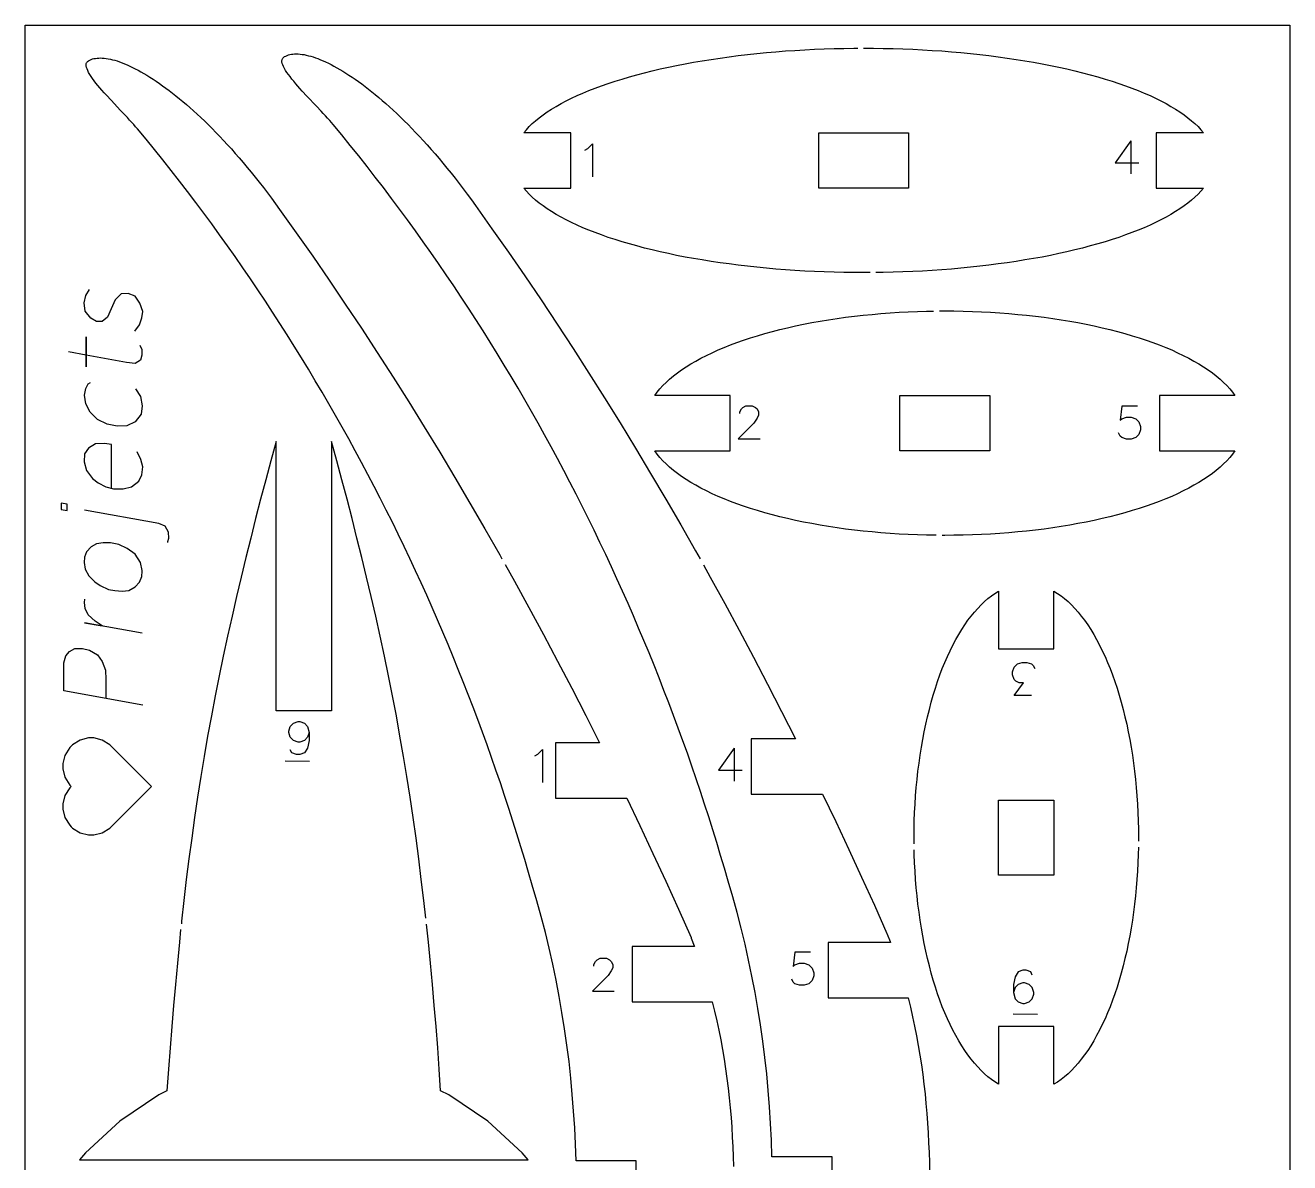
# Model space of a CAD drawing. Header units: millimetres. Extents: x 0 to 107, y 33 to 262.
# Drawn here: x -0.2 to 107.2, y 165.2 to 261.8 of the extents above; entities that cross this region are included whole.
import ezdxf

# ---------------------------------------------------------------- set-up
doc = ezdxf.new("R2010")
doc.units = ezdxf.units.MM
for name, color, linetype in [('1', 5, 'Continuous'), ('2', 70, 'Continuous'), ('4', 30, 'Continuous'), ('5', 1, 'Continuous')]:
    doc.layers.add(name, color=color, linetype=linetype)

msp = doc.modelspace()

# ---------------------------------------------------------------- linework, layer by layer
for points in [[(47.33, 251.19), (47.59, 251.33), (47.99, 251.73), (47.99, 248.92)], [(93.68, 251.98), (92.35, 250.11), (94.35, 250.11)], [(93.68, 251.98), (93.68, 249.17)], [(60.48, 228.83), (60.48, 228.97), (60.62, 229.23), (60.75, 229.36), (61.01, 229.5), (61.55, 229.5), (61.82, 229.36), (61.95, 229.23), (62.08, 228.97), (62.08, 228.7), (61.95, 228.43), (61.68, 228.03), (60.35, 226.7), (62.22, 226.7)], [(94.24, 229.46), (92.91, 229.46), (92.77, 228.26), (92.91, 228.39), (93.31, 228.52), (93.71, 228.52), (94.11, 228.39), (94.37, 228.12), (94.51, 227.72), (94.51, 227.46), (94.37, 227.06), (94.11, 226.79), (93.71, 226.66), (93.31, 226.66), (92.91, 226.79), (92.77, 226.92), (92.64, 227.19)], [(85.25, 204.91), (83.79, 204.91), (84.58, 205.98), (84.19, 205.98), (83.92, 206.11), (83.79, 206.25), (83.65, 206.65), (83.65, 206.91), (83.79, 207.31), (84.05, 207.58), (84.45, 207.71), (84.86, 207.71), (85.25, 207.58), (85.39, 207.45), (85.52, 207.18)], [(23.93, 201.75), (23.8, 201.35), (23.53, 201.09), (23.13, 200.95), (23, 200.95), (22.6, 201.09), (22.33, 201.35), (22.2, 201.75), (22.2, 201.88), (22.33, 202.28), (22.6, 202.55), (23, 202.69), (23.13, 202.69), (23.53, 202.55), (23.8, 202.28), (23.93, 201.75), (23.93, 201.09), (23.8, 200.42), (23.53, 200.02), (23.13, 199.88), (22.86, 199.88), (22.46, 200.02), (22.33, 200.28)], [(43.09, 199.78), (43.35, 199.91), (43.75, 200.31), (43.75, 197.51)], [(60.02, 200.44), (58.69, 198.57), (60.69, 198.57)], [(60.02, 200.44), (60.02, 197.64)], [(21.88, 199.36), (23.95, 199.32)], [(48.1, 181.93), (48.1, 182.07), (48.23, 182.33), (48.37, 182.46), (48.63, 182.6), (49.16, 182.6), (49.43, 182.46), (49.57, 182.33), (49.7, 182.07), (49.7, 181.79), (49.57, 181.53), (49.3, 181.13), (47.97, 179.8), (49.83, 179.8)], [(66.49, 183.1), (65.16, 183.1), (65.02, 181.9), (65.16, 182.03), (65.55, 182.17), (65.96, 182.17), (66.36, 182.03), (66.62, 181.76), (66.76, 181.37), (66.76, 181.1), (66.62, 180.7), (66.36, 180.43), (65.96, 180.3), (65.55, 180.3), (65.16, 180.43), (65.02, 180.57), (64.89, 180.83)], [(85.32, 181.16), (85.19, 181.43), (84.79, 181.57), (84.52, 181.57), (84.12, 181.43), (83.85, 181.03), (83.72, 180.36), (83.72, 179.69), (83.85, 179.16), (84.12, 178.9), (84.52, 178.76), (84.65, 178.76), (85.06, 178.9), (85.32, 179.16), (85.45, 179.56), (85.45, 179.69), (85.32, 180.1), (85.06, 180.36), (84.65, 180.5), (84.52, 180.5), (84.12, 180.36), (83.85, 180.1), (83.72, 179.69)], [(85.76, 177.81), (83.69, 177.85)]]:
    msp.add_lwpolyline(points)
at = {"layer": '1'}
for points in [[(74.81, 247.97), (67.19, 247.97), (67.19, 252.67), (74.81, 252.67)], [(81.71, 230.37), (81.71, 225.67), (74.08, 225.67), (74.08, 230.37)], [(87.15, 196.01), (87.15, 189.66), (82.45, 189.66), (82.45, 196.01)]]:
    msp.add_lwpolyline(points, close=True, dxfattribs=at)
at = {"layer": '2'}
msp.add_lwpolyline([(-0.17, 261.79), (107.17, 261.79), (107.17, 32.97), (-0.17, 32.97)], close=True, dxfattribs=at)
at = {"layer": '4'}
for points in [[(71.54, 240.8), (71, 240.8), (70.16, 240.8), (69.32, 240.81), (68.49, 240.83), (67.65, 240.86), (66.82, 240.89), (66, 240.93), (65.17, 240.98), (64.36, 241.04), (63.54, 241.1), (62.74, 241.17), (61.93, 241.25), (61.14, 241.33), (60.36, 241.43), (59.58, 241.53), (58.81, 241.63), (58.05, 241.75), (57.3, 241.87), (56.56, 241.99), (55.84, 242.12), (55.12, 242.26), (54.42, 242.41), (53.73, 242.56), (53.06, 242.72), (52.4, 242.88), (51.75, 243.06), (51.12, 243.23), (50.51, 243.41), (49.91, 243.6), (49.32, 243.79), (48.76, 243.99), (48.21, 244.19), (47.68, 244.4), (47.17, 244.61), (46.68, 244.83), (46.2, 245.05), (45.75, 245.27), (45.32, 245.5), (44.9, 245.74), (44.51, 245.97), (44.14, 246.21), (43.79, 246.46), (43.46, 246.7), (43.15, 246.95), (42.87, 247.2), (42.6, 247.46), (42.37, 247.71), (42.15, 247.97), (46.15, 247.97), (46.15, 252.67), (42.15, 252.67), (42.37, 252.93), (42.6, 253.19), (42.87, 253.44), (43.15, 253.69), (43.46, 253.94), (43.79, 254.19), (44.14, 254.43), (44.51, 254.67), (44.9, 254.91), (45.32, 255.14), (45.75, 255.37), (46.2, 255.6), (46.68, 255.82), (47.17, 256.03), (47.68, 256.25), (48.21, 256.45), (48.76, 256.65), (49.32, 256.85), (49.91, 257.04), (50.51, 257.23), (51.12, 257.41), (51.75, 257.59), (52.4, 257.76), (53.06, 257.92), (53.73, 258.08), (54.42, 258.23), (55.12, 258.38), (55.84, 258.52), (56.56, 258.65), (57.3, 258.78), (58.05, 258.9), (58.81, 259.01), (59.58, 259.12), (60.36, 259.22), (61.14, 259.31), (61.93, 259.39), (62.74, 259.47), (63.54, 259.54), (64.36, 259.61), (65.17, 259.66), (66, 259.71), (66.82, 259.75), (67.65, 259.79), (68.49, 259.81), (69.32, 259.83), (70.16, 259.84), (70.5, 259.84)], [(71, 259.84), (71.83, 259.84), (72.67, 259.83), (73.5, 259.81), (74.34, 259.79), (75.17, 259.75), (75.99, 259.71), (76.82, 259.66), (77.64, 259.61), (78.45, 259.54), (79.26, 259.47), (80.06, 259.39), (80.85, 259.31), (81.64, 259.22), (82.41, 259.12), (83.18, 259.01), (83.94, 258.9), (84.69, 258.78), (85.43, 258.65), (86.15, 258.52), (86.87, 258.38), (87.57, 258.23), (88.26, 258.08), (88.93, 257.92), (89.59, 257.76), (90.24, 257.59), (90.87, 257.41), (91.49, 257.23), (92.09, 257.04), (92.67, 256.85), (93.23, 256.65), (93.78, 256.45), (94.31, 256.25), (94.82, 256.03), (95.31, 255.82), (95.79, 255.6), (96.24, 255.37), (96.67, 255.14), (97.09, 254.91), (97.48, 254.67), (97.85, 254.43), (98.2, 254.19), (98.53, 253.94), (98.84, 253.69), (99.12, 253.44), (99.39, 253.19), (99.63, 252.93), (99.84, 252.67), (95.84, 252.67), (95.84, 247.97), (99.84, 247.97), (99.63, 247.71), (99.39, 247.46), (99.12, 247.2), (98.84, 246.95), (98.53, 246.7), (98.2, 246.46), (97.85, 246.21), (97.48, 245.97), (97.09, 245.74), (96.67, 245.5), (96.24, 245.27), (95.79, 245.05), (95.31, 244.83), (94.82, 244.61), (94.31, 244.4), (93.78, 244.19), (93.23, 243.99), (92.67, 243.79), (92.09, 243.6), (91.49, 243.41), (90.87, 243.23), (90.24, 243.06), (89.59, 242.88), (88.93, 242.72), (88.26, 242.56), (87.57, 242.41), (86.87, 242.26), (86.15, 242.12), (85.43, 241.99), (84.69, 241.87), (83.94, 241.75), (83.18, 241.63), (82.41, 241.53), (81.64, 241.43), (80.85, 241.33), (80.06, 241.25), (79.26, 241.17), (78.45, 241.1), (77.64, 241.04), (76.82, 240.98), (75.99, 240.93), (75.17, 240.89), (74.34, 240.86), (73.5, 240.83), (72.67, 240.81), (72.04, 240.8)], [(51.7, 160.69), (51.7, 165.39), (46.59, 165.39), (46.54, 166.8), (46.48, 168.21), (46.38, 169.62), (46.27, 171.03), (46.14, 172.43), (45.99, 173.83), (45.81, 175.22), (45.61, 176.6), (45.39, 177.98), (45.15, 179.36), (44.89, 180.73), (44.61, 182.09), (44.3, 183.44), (43.98, 184.79), (43.63, 186.13), (43.26, 187.46), (42.87, 188.79), (42.56, 189.88), (42.24, 190.97), (41.91, 192.06), (41.57, 193.15), (41.23, 194.24), (40.88, 195.32), (40.52, 196.41), (40.16, 197.49), (39.79, 198.57), (39.41, 199.64), (39.03, 200.72), (38.64, 201.79), (38.24, 202.86), (37.84, 203.92), (37.43, 204.99), (37.01, 206.05), (36.59, 207.11), (36.16, 208.17), (35.72, 209.22), (35.28, 210.27), (34.83, 211.32), (34.37, 212.37), (33.91, 213.41), (33.44, 214.45), (32.96, 215.49), (32.48, 216.52), (31.99, 217.55), (31.49, 218.58), (30.99, 219.6), (30.48, 220.62), (29.96, 221.64), (29.44, 222.65), (28.91, 223.67), (28.38, 224.67), (27.84, 225.68), (27.29, 226.68), (26.73, 227.67), (26.17, 228.67), (25.61, 229.65), (25.03, 230.64), (24.45, 231.62), (23.86, 232.6), (23.27, 233.57), (22.67, 234.54), (22.07, 235.51), (21.45, 236.47), (20.83, 237.43), (20.21, 238.38), (19.58, 239.33), (18.94, 240.27), (18.3, 241.21), (17.65, 242.15), (16.99, 243.08), (16.33, 244.01), (15.66, 244.93), (14.98, 245.84), (14.3, 246.76), (13.61, 247.67), (12.92, 248.57), (12.22, 249.47), (11.51, 250.36), (10.8, 251.25), (10.08, 252.13), (9.35, 253.01), (9.2, 253.18), (9.04, 253.37), (8.87, 253.55), (8.69, 253.75), (8.51, 253.95), (8.32, 254.15), (7.92, 254.57), (7.11, 255.43), (6.72, 255.86), (6.53, 256.07), (6.34, 256.28), (6.16, 256.49), (5.99, 256.69), (5.83, 256.89), (5.68, 257.08), (5.54, 257.27), (5.42, 257.45), (5.31, 257.62), (5.21, 257.78), (5.13, 257.94), (5.07, 258.08), (5.02, 258.22), (5, 258.34), (4.99, 258.4), (4.99, 258.46), (5, 258.51), (5.01, 258.55), (5.03, 258.6), (5.05, 258.64), (5.08, 258.68), (5.12, 258.71), (5.21, 258.78), (5.32, 258.84), (5.42, 258.88), (5.54, 258.93), (5.66, 258.96), (5.79, 258.98), (5.93, 259), (6.07, 259.01), (6.22, 259.02), (6.37, 259.01), (6.54, 259), (6.7, 258.98), (6.88, 258.95), (7.06, 258.91), (7.24, 258.87), (7.44, 258.82), (7.63, 258.76), (7.84, 258.69), (8.05, 258.61), (8.26, 258.53), (8.48, 258.43), (8.71, 258.33), (8.93, 258.22), (9.17, 258.1), (9.41, 257.98), (9.65, 257.85), (9.9, 257.7), (10.15, 257.55), (10.41, 257.39), (10.68, 257.22), (10.94, 257.05), (11.21, 256.86), (11.49, 256.66), (11.77, 256.46), (12.05, 256.25), (12.33, 256.03), (12.62, 255.8), (12.92, 255.56), (13.21, 255.32), (13.51, 255.06), (13.81, 254.8), (14.12, 254.52), (14.43, 254.24), (14.74, 253.95), (15.06, 253.65), (15.37, 253.34), (15.69, 253.02), (16.02, 252.69), (16.34, 252.35), (16.67, 252.01), (17, 251.65), (17.33, 251.29), (17.66, 250.91), (17.99, 250.53), (18.33, 250.13), (18.67, 249.73), (19.01, 249.32), (19.35, 248.89), (19.69, 248.46), (20.04, 248.02), (20.38, 247.57), (20.72, 247.11), (21.07, 246.64), (21.42, 246.16), (22.83, 244.18), (24.23, 242.18), (25.62, 240.16), (26.99, 238.13), (28.36, 236.08), (29.71, 234.01), (31.05, 231.92), (32.38, 229.82), (33.7, 227.7), (35.01, 225.56), (36.3, 223.4), (37.58, 221.23), (38.85, 219.04), (40.11, 216.83), (40.29, 216.51)], [(68.33, 161.03), (68.33, 165.73), (63.22, 165.73), (63.17, 167.15), (63.1, 168.56), (63.01, 169.97), (62.9, 171.37), (62.77, 172.77), (62.61, 174.17), (62.43, 175.56), (62.24, 176.95), (62.02, 178.33), (61.78, 179.7), (61.52, 181.07), (61.23, 182.43), (60.93, 183.79), (60.6, 185.14), (60.25, 186.48), (59.89, 187.81), (59.5, 189.13), (59.18, 190.23), (58.86, 191.32), (58.53, 192.41), (58.2, 193.5), (57.85, 194.59), (57.5, 195.67), (57.15, 196.75), (56.78, 197.83), (56.41, 198.91), (56.04, 199.99), (55.65, 201.06), (55.26, 202.13), (54.87, 203.2), (54.46, 204.27), (54.05, 205.33), (53.64, 206.4), (53.21, 207.46), (52.78, 208.51), (52.34, 209.57), (51.9, 210.62), (51.45, 211.67), (51, 212.71), (50.53, 213.76), (50.06, 214.79), (49.59, 215.83), (49.1, 216.86), (48.61, 217.9), (48.12, 218.92), (47.61, 219.95), (47.11, 220.97), (46.59, 221.99), (46.07, 223), (45.54, 224.01), (45, 225.02), (44.46, 226.02), (43.91, 227.02), (43.36, 228.02), (42.8, 229.01), (42.23, 230), (41.66, 230.99), (41.08, 231.97), (40.49, 232.94), (39.9, 233.92), (39.3, 234.89), (38.69, 235.85), (38.08, 236.81), (37.46, 237.77), (36.83, 238.72), (36.2, 239.67), (35.56, 240.62), (34.92, 241.56), (34.27, 242.49), (33.61, 243.42), (32.95, 244.35), (32.28, 245.27), (31.61, 246.19), (30.92, 247.1), (30.24, 248.01), (29.54, 248.91), (28.84, 249.81), (28.14, 250.71), (27.42, 251.59), (26.7, 252.48), (25.98, 253.36), (25.83, 253.53), (25.67, 253.71), (25.5, 253.9), (25.32, 254.1), (25.13, 254.29), (24.94, 254.5), (24.55, 254.92), (23.74, 255.78), (23.34, 256.2), (23.15, 256.42), (22.97, 256.63), (22.79, 256.83), (22.62, 257.04), (22.46, 257.23), (22.31, 257.43), (22.17, 257.61), (22.04, 257.79), (21.93, 257.96), (21.83, 258.13), (21.75, 258.28), (21.69, 258.43), (21.65, 258.56), (21.62, 258.69), (21.62, 258.74), (21.62, 258.8), (21.63, 258.85), (21.64, 258.9), (21.66, 258.95), (21.68, 258.99), (21.71, 259.03), (21.75, 259.06), (21.84, 259.13), (21.94, 259.18), (22.05, 259.23), (22.17, 259.27), (22.29, 259.3), (22.42, 259.33), (22.55, 259.35), (22.69, 259.36), (22.84, 259.36), (23, 259.36), (23.16, 259.34), (23.33, 259.32), (23.5, 259.3), (23.68, 259.26), (23.87, 259.21), (24.06, 259.16), (24.26, 259.1), (24.46, 259.03), (24.67, 258.96), (24.89, 258.87), (25.11, 258.78), (25.33, 258.68), (25.56, 258.57), (25.79, 258.45), (26.03, 258.33), (26.28, 258.19), (26.53, 258.05), (26.78, 257.9), (27.04, 257.74), (27.3, 257.57), (27.57, 257.39), (27.84, 257.21), (28.11, 257.01), (28.39, 256.81), (28.67, 256.6), (28.96, 256.38), (29.25, 256.15), (29.54, 255.91), (29.84, 255.66), (30.14, 255.41), (30.44, 255.14), (30.75, 254.87), (31.06, 254.59), (31.37, 254.29), (31.68, 253.99), (32, 253.68), (32.32, 253.36), (32.64, 253.04), (32.97, 252.7), (33.29, 252.35), (33.62, 252), (33.95, 251.63), (34.29, 251.26), (34.62, 250.87), (34.96, 250.48), (35.29, 250.08), (35.63, 249.66), (35.98, 249.24), (36.32, 248.81), (36.66, 248.37), (37, 247.92), (37.35, 247.45), (37.7, 246.98), (38.04, 246.5), (39.45, 244.52), (40.85, 242.53), (42.24, 240.51), (43.62, 238.48), (44.98, 236.43), (46.34, 234.36), (47.68, 232.27), (49.01, 230.17), (50.32, 228.04), (51.63, 225.9), (52.92, 223.75), (54.21, 221.57), (55.48, 219.38), (56.74, 217.17), (57.12, 216.49)], [(77.16, 218.5), (77.12, 218.5), (76.34, 218.51), (75.56, 218.53), (74.78, 218.56), (74.01, 218.6), (73.24, 218.65), (72.47, 218.71), (71.71, 218.78), (70.96, 218.85), (70.21, 218.94), (69.47, 219.03), (68.74, 219.13), (68.01, 219.24), (67.3, 219.36), (66.59, 219.49), (65.9, 219.62), (65.22, 219.76), (64.55, 219.91), (63.89, 220.07), (63.25, 220.23), (62.62, 220.41), (62, 220.59), (61.4, 220.77), (60.81, 220.97), (60.24, 221.17), (59.69, 221.37), (59.16, 221.59), (58.64, 221.8), (58.14, 222.03), (57.66, 222.26), (57.19, 222.5), (56.75, 222.74), (56.33, 222.98), (55.93, 223.24), (55.54, 223.49), (55.19, 223.75), (54.85, 224.01), (54.53, 224.28), (54.23, 224.55), (53.96, 224.83), (53.71, 225.1), (53.48, 225.38), (53.28, 225.67), (59.66, 225.67), (59.66, 230.37), (53.28, 230.37), (53.48, 230.65), (53.71, 230.93), (53.96, 231.21), (54.23, 231.48), (54.53, 231.75), (54.85, 232.02), (55.19, 232.28), (55.54, 232.54), (55.93, 232.8), (56.33, 233.05), (56.75, 233.29), (57.19, 233.53), (57.66, 233.77), (58.14, 234), (58.64, 234.23), (59.16, 234.45), (59.69, 234.66), (60.24, 234.86), (60.81, 235.06), (61.4, 235.26), (62, 235.44), (62.62, 235.63), (63.25, 235.8), (63.89, 235.96), (64.55, 236.12), (65.22, 236.27), (65.9, 236.41), (66.59, 236.55), (67.3, 236.67), (68.01, 236.79), (68.74, 236.9), (69.47, 237), (70.21, 237.09), (70.96, 237.18), (71.71, 237.25), (72.47, 237.32), (73.24, 237.38), (74.01, 237.43), (74.78, 237.47), (75.56, 237.5), (76.34, 237.52), (76.93, 237.53)], [(77.43, 237.54), (77.9, 237.54), (78.67, 237.54), (79.46, 237.52), (80.23, 237.5), (81.01, 237.47), (81.78, 237.43), (82.55, 237.38), (83.32, 237.32), (84.08, 237.25), (84.83, 237.18), (85.58, 237.09), (86.32, 237), (87.05, 236.9), (87.78, 236.79), (88.49, 236.67), (89.19, 236.55), (89.89, 236.41), (90.57, 236.27), (91.24, 236.12), (91.9, 235.96), (92.54, 235.8), (93.17, 235.63), (93.79, 235.44), (94.39, 235.26), (94.98, 235.06), (95.55, 234.86), (96.1, 234.66), (96.64, 234.45), (97.15, 234.23), (97.65, 234), (98.13, 233.77), (98.6, 233.53), (99.04, 233.29), (99.46, 233.05), (99.86, 232.8), (100.25, 232.54), (100.61, 232.28), (100.94, 232.02), (101.26, 231.75), (101.56, 231.48), (101.83, 231.21), (102.08, 230.93), (102.31, 230.65), (102.51, 230.37), (96.13, 230.37), (96.13, 225.67), (102.51, 225.67), (102.31, 225.38), (102.08, 225.1), (101.83, 224.83), (101.56, 224.55), (101.26, 224.28), (100.94, 224.01), (100.61, 223.75), (100.25, 223.49), (99.86, 223.24), (99.46, 222.98), (99.04, 222.74), (98.6, 222.5), (98.13, 222.26), (97.65, 222.03), (97.15, 221.8), (96.64, 221.59), (96.1, 221.37), (95.55, 221.17), (94.98, 220.97), (94.39, 220.77), (93.79, 220.59), (93.17, 220.41), (92.54, 220.23), (91.9, 220.07), (91.24, 219.91), (90.57, 219.76), (89.89, 219.62), (89.19, 219.49), (88.49, 219.36), (87.78, 219.24), (87.05, 219.13), (86.32, 219.03), (85.58, 218.94), (84.83, 218.85), (84.08, 218.78), (83.32, 218.71), (82.55, 218.65), (81.78, 218.6), (81.01, 218.56), (80.23, 218.53), (79.46, 218.51), (78.67, 218.5), (77.9, 218.49), (77.66, 218.49)], [(33.83, 185.99), (33.66, 187.51), (33.45, 189.28), (33.23, 191.04), (33, 192.79), (32.76, 194.54), (32.5, 196.28), (32.23, 198.01), (31.94, 199.73), (31.64, 201.45), (31.33, 203.16), (31.01, 204.87), (30.67, 206.56), (30.32, 208.25), (29.96, 209.94), (29.58, 211.62), (29.2, 213.29), (28.81, 214.95), (28.4, 216.61), (27.99, 218.26), (27.57, 219.91), (27.15, 221.56), (26.71, 223.2), (26.28, 224.83), (25.83, 226.46), (25.83, 203.59), (21.13, 203.59), (21.13, 226.46), (20.68, 224.83), (20.24, 223.2), (19.81, 221.56), (19.38, 219.91), (18.97, 218.26), (18.56, 216.61), (18.15, 214.95), (17.76, 213.29), (17.38, 211.62), (17, 209.94), (16.64, 208.25), (16.29, 206.56), (15.95, 204.87), (15.63, 203.16), (15.31, 201.45), (15.02, 199.73), (14.73, 198.01), (14.46, 196.28), (14.2, 194.54), (13.96, 192.79), (13.72, 191.04), (13.5, 189.28), (13.3, 187.51), (13.1, 185.74), (13.08, 185.53)], [(40.57, 216.01), (41.36, 214.6), (42.59, 212.36), (43.81, 210.09), (45.02, 207.82), (46.22, 205.52), (47.41, 203.21), (48.58, 200.88), (44.83, 200.88), (44.83, 196.18), (50.89, 196.18), (52.01, 193.85), (53.11, 191.5), (54.2, 189.13), (55.28, 186.75), (56.35, 184.36), (56.37, 184.29), (56.62, 183.66), (56.65, 183.59), (51.36, 183.59), (51.36, 178.9), (58.14, 178.9), (58.35, 178.09), (58.53, 177.28), (58.71, 176.48), (58.87, 175.66), (59.02, 174.85), (59.16, 174.03), (59.28, 173.21), (59.39, 172.39), (59.5, 171.56), (59.59, 170.74), (59.67, 169.91), (59.74, 169.08), (59.8, 168.25), (59.85, 167.42), (59.9, 166.59), (59.93, 165.76), (59.96, 164.92)], [(57.4, 215.99), (57.98, 214.94), (59.22, 212.7), (60.44, 210.44), (61.65, 208.16), (62.85, 205.87), (64.04, 203.55), (65.21, 201.22), (61.45, 201.22), (61.45, 196.52), (67.52, 196.52), (68.63, 194.19), (69.74, 191.84), (70.83, 189.48), (71.91, 187.1), (72.98, 184.7), (73, 184.64), (73.25, 184.01), (73.27, 183.94), (67.98, 183.94), (67.98, 179.24), (74.77, 179.24), (74.97, 178.44), (75.16, 177.63), (75.33, 176.82), (75.49, 176.01), (75.64, 175.19), (75.78, 174.38), (75.91, 173.56), (76.02, 172.73), (76.12, 171.91), (76.21, 171.08), (76.29, 170.26), (76.37, 169.43), (76.43, 168.6), (76.48, 167.77), (76.52, 166.94), (76.56, 166.1), (76.59, 165.27), (76.6, 164.44)], [(75.28, 192.3), (75.28, 192.83), (75.28, 193.54), (75.3, 194.26), (75.32, 194.97), (75.36, 195.68), (75.41, 196.38), (75.46, 197.08), (75.53, 197.78), (75.61, 198.47), (75.7, 199.16), (75.79, 199.83), (75.9, 200.51), (76.02, 201.17), (76.14, 201.82), (76.28, 202.47), (76.42, 203.1), (76.58, 203.72), (76.74, 204.33), (76.91, 204.93), (77.09, 205.51), (77.28, 206.08), (77.48, 206.64), (77.68, 207.18), (77.9, 207.7), (78.12, 208.21), (78.35, 208.7), (78.58, 209.18), (78.82, 209.64), (79.07, 210.08), (79.33, 210.49), (79.59, 210.9), (79.85, 211.28), (80.12, 211.64), (80.4, 211.98), (80.68, 212.29), (80.97, 212.59), (81.26, 212.87), (81.55, 213.12), (81.85, 213.36), (82.15, 213.57), (82.45, 213.75), (82.45, 208.86), (87.15, 208.86), (87.15, 213.75), (87.46, 213.57), (87.76, 213.36), (88.05, 213.12), (88.35, 212.87), (88.64, 212.59), (88.92, 212.29), (89.2, 211.98), (89.48, 211.64), (89.75, 211.28), (90.02, 210.9), (90.28, 210.49), (90.53, 210.08), (90.78, 209.64), (91.02, 209.18), (91.26, 208.7), (91.49, 208.21), (91.71, 207.7), (91.92, 207.18), (92.12, 206.64), (92.32, 206.08), (92.51, 205.51), (92.69, 204.93), (92.86, 204.33), (93.03, 203.72), (93.18, 203.1), (93.33, 202.47), (93.46, 201.82), (93.59, 201.17), (93.71, 200.51), (93.81, 199.83), (93.91, 199.16), (94, 198.47), (94.07, 197.78), (94.14, 197.08), (94.2, 196.38), (94.24, 195.68), (94.28, 194.97), (94.31, 194.26), (94.32, 193.54), (94.33, 192.83), (94.33, 192.53)], [(94.32, 192.03), (94.31, 191.41), (94.28, 190.69), (94.24, 189.99), (94.2, 189.28), (94.14, 188.58), (94.07, 187.88), (94, 187.19), (93.91, 186.51), (93.81, 185.83), (93.71, 185.16), (93.59, 184.49), (93.46, 183.84), (93.33, 183.2), (93.18, 182.56), (93.03, 181.94), (92.86, 181.33), (92.69, 180.74), (92.51, 180.15), (92.32, 179.58), (92.12, 179.03), (91.92, 178.48), (91.71, 177.96), (91.49, 177.45), (91.26, 176.96), (91.02, 176.48), (90.78, 176.03), (90.53, 175.59), (90.28, 175.17), (90.02, 174.77), (89.75, 174.39), (89.48, 174.03), (89.2, 173.69), (88.92, 173.37), (88.64, 173.07), (88.35, 172.79), (88.05, 172.54), (87.76, 172.31), (87.46, 172.09), (87.15, 171.91), (87.15, 176.8), (82.45, 176.8), (82.45, 171.91), (82.15, 172.1), (81.85, 172.31), (81.55, 172.54), (81.26, 172.79), (80.97, 173.07), (80.68, 173.37), (80.4, 173.69), (80.12, 174.03), (79.85, 174.39), (79.59, 174.77), (79.33, 175.17), (79.07, 175.59), (78.82, 176.03), (78.58, 176.48), (78.35, 176.96), (78.12, 177.45), (77.9, 177.96), (77.68, 178.48), (77.48, 179.03), (77.28, 179.58), (77.09, 180.15), (76.91, 180.74), (76.74, 181.33), (76.58, 181.94), (76.42, 182.56), (76.28, 183.2), (76.14, 183.84), (76.02, 184.49), (75.9, 185.16), (75.79, 185.83), (75.7, 186.51), (75.61, 187.19), (75.53, 187.88), (75.46, 188.58), (75.41, 189.28), (75.36, 189.99), (75.32, 190.69), (75.3, 191.41), (75.29, 191.8)], [(13.02, 185.03), (12.91, 183.96), (12.74, 182.17), (12.57, 180.38), (12.41, 178.59), (12.26, 176.79), (12.12, 174.98), (11.99, 173.17), (11.86, 171.35), (11.16, 170.99), (7.87, 168.77), (4.95, 166.09), (4.43, 165.49), (42.53, 165.49), (42.01, 166.09), (39.09, 168.77), (35.8, 170.99), (35.09, 171.35), (34.97, 173.17), (34.84, 174.98), (34.7, 176.79), (34.55, 178.59), (34.39, 180.38), (34.22, 182.17), (34.05, 183.96), (33.88, 185.49)]]:
    msp.add_lwpolyline(points, dxfattribs=at)
at = {"layer": '5'}
for points in [[(9.13, 235.82), (9.53, 236.35), (9.73, 236.96), (9.8, 237.49), (9.56, 238.19), (9.16, 238.79), (8.56, 239.02), (7.96, 238.99), (7.46, 238.49), (7.13, 237.72), (6.8, 237.02), (6.36, 236.65), (5.87, 236.65), (5.39, 236.93), (4.92, 237.52), (4.83, 238.22), (4.97, 238.85), (5.29, 239.36)], [(9.56, 234.65), (9.73, 234.26), (9.73, 233.78), (9.6, 233.35), (9.16, 233.08), (8.43, 233.16), (5, 233.78), (5, 232.79), (5, 235.35), (5, 233.78), (3.5, 234.06)], [(9.2, 230.93), (9.6, 230.29), (9.76, 229.5), (9.66, 228.79), (9.16, 228.12), (8.46, 227.79), (7.63, 227.76), (6.77, 227.93), (5.96, 228.32), (5.33, 228.96), (4.97, 229.66), (4.86, 230.4), (4.97, 230.96), (5.16, 231.36), (5.36, 231.46)], [(7.16, 222.52), (7.16, 226.2), (6.56, 226.29), (5.79, 226.26), (5.2, 225.89), (4.86, 225.42), (4.83, 224.72), (5.03, 223.99), (5.53, 223.33), (6.02, 222.96), (6.66, 222.6), (7.33, 222.43), (8.13, 222.43), (8.86, 222.6), (9.46, 223.09), (9.73, 223.62), (9.8, 224.32), (9.63, 224.92), (9.33, 225.59)], [(11.93, 217.9), (11.93, 217.96), (12.03, 218.26), (11.99, 218.76), (11.7, 219.26), (11.16, 219.5), (4.86, 220.63)], [(9.76, 210.19), (4.86, 211.06), (6.36, 210.8), (5.76, 211.2), (5.16, 211.76), (4.92, 212.29), (4.86, 212.8), (4.89, 213.09)], [(9.8, 204.09), (3.09, 205.29), (3.09, 207.68), (3.26, 208.26), (3.59, 208.63), (4.03, 208.89), (4.69, 208.89), (5.29, 208.75), (5.96, 208.35), (6.36, 207.79), (6.63, 207.06), (6.66, 206.26), (6.66, 204.66)]]:
    msp.add_lwpolyline(points, dxfattribs=at)
for points in [[(2.89, 220.69), (3.39, 220.6), (3.39, 221.13), (2.89, 221.23)], [(9.76, 215.46), (9.76, 215.5), (9.6, 216.19), (9.16, 216.89), (8.49, 217.39), (7.76, 217.73), (7.06, 217.86), (6.43, 217.86), (5.87, 217.76), (5.43, 217.53), (5.03, 217.09), (4.86, 216.63), (4.83, 216.19), (4.92, 215.62), (5.23, 215.06), (5.73, 214.55), (6.19, 214.23), (6.89, 213.9), (7.43, 213.82), (8.06, 213.76), (8.63, 213.82), (9.16, 214.13), (9.53, 214.52), (9.73, 214.99)], [(3.72, 193.76), (3.83, 193.65), (4.5, 193.24), (5.19, 193.06), (5.43, 193.06), (5.66, 193.06), (6.35, 193.24), (7.02, 193.65), (7.13, 193.76), (10.55, 197.18), (7.13, 200.6), (7.02, 200.71), (6.35, 201.12), (5.66, 201.31), (5.43, 201.31), (5.19, 201.31), (4.5, 201.12), (3.83, 200.71), (3.72, 200.6), (3.6, 200.49), (3.19, 199.81), (3.01, 199.12), (3.01, 198.89), (3.01, 198.66), (3.19, 197.96), (3.6, 197.3), (3.72, 197.18), (3.6, 197.07), (3.19, 196.4), (3.01, 195.7), (3.01, 195.47), (3.01, 195.24), (3.19, 194.55), (3.6, 193.88)]]:
    msp.add_lwpolyline(points, close=True, dxfattribs=at)

doc.saveas('drawing.dxf')
